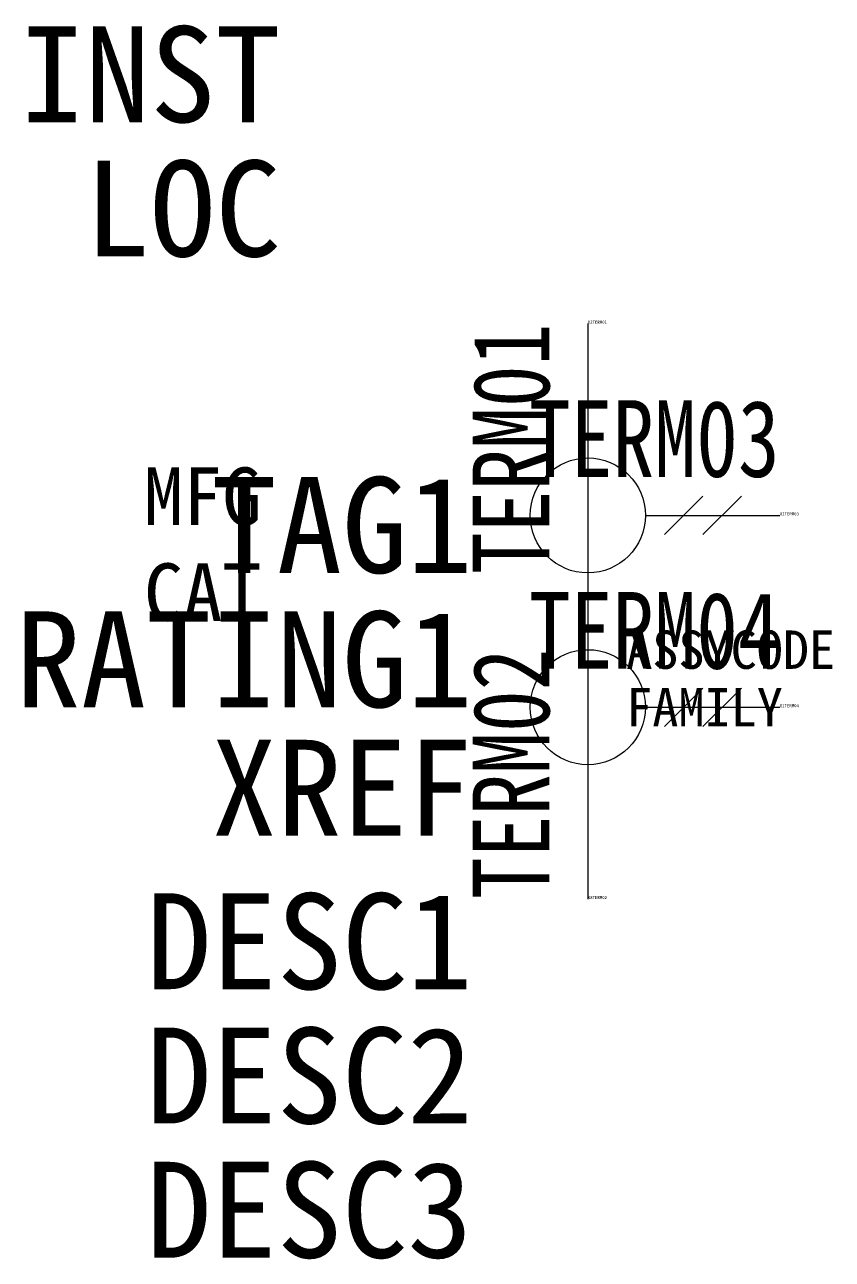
# Model space of a CAD drawing. Header units: millimetres. Extents: x -14.7 to 6.4, y -19.4 to 12.8.
import ezdxf
from ezdxf.enums import TextEntityAlignment as Align

# ---------------------------------------------------------------- set-up
doc = ezdxf.new("R2010")
doc.units = ezdxf.units.MM
doc.header["$LTSCALE"] = 12
doc.styles.add('WD_IEC', font='')
doc.styles.get('WD_IEC').set_extended_font_data('SimSun')

msp = doc.modelspace()

# ---------------------------------------------------------------- linework, layer by layer
for p, q in [((0, 5), (0, -10)), ((3, 0.5), (2, -0.5)), ((4, 0.5), (3, -0.5)), ((1.5, 0), (5, 0)), ((3, -4.5), (2, -5.5)), ((4, -4.5), (3, -5.5)), ((1.5, -5), (5, -5))]:
    msp.add_line(p, q)
for centre in [(0, 0), (0, -5)]:
    msp.add_circle(centre, 1.5)

# ---------------------------------------------------------------- texts
at = {"lineweight": 40, "style": 'WD_IEC'}
for tag, text, p in [('INST', '', (-8, 10.25)), ('LOC', '', (-8, 6.75)), ('TAG1', 'TA', (-3, -1.5)), ('RATING1', '', (-3, -5)), ('XREF', '', (-3, -8.35)), ('DESC1', '', (-3, -12.35)), ('DESC2', '', (-3, -15.85)), ('DESC3', '', (-3, -19.35))]:
    msp.add_attdef(tag, text=text, height=2.5, dxfattribs=at).set_placement(p, align=Align.RIGHT)
at = {"lineweight": 40, "style": 'WD_IEC', "width": 0.8}
msp.add_attdef('TERM01', text='', height=2, rotation=90, dxfattribs=at).set_placement((-1, 5), align=Align.RIGHT)
at = {"lineweight": 40, "style": 'WD_IEC', "flags": 1}
for tag, p, height in [('X2TERM01', (0, 5), 0.08), ('X1TERM03', (5, 0), 0.08), ('ASSYCODE', (1, -4), 1), ('FAMILY', (1, -5.5), 1), ('X1TERM04', (5, -5), 0.08), ('X8TERM02', (0, -10), 0.08)]:
    msp.add_attdef(tag, p, '', height=height, dxfattribs=at)
at = {"lineweight": 40, "style": 'WD_IEC', "width": 0.8}
for tag, p in [('TERM03', (5, 1.003)), ('TERM04', (5, -3.997))]:
    msp.add_attdef(tag, text='', height=2, dxfattribs=at).set_placement(p, align=Align.RIGHT)
at = {"lineweight": 40, "style": 'WD_IEC', "flags": 9}
for tag, p in [('MFG', (-8.5, -0.25)), ('CAT', (-8.5, -2.75))]:
    msp.add_attdef(tag, text='', height=1.5, dxfattribs=at).set_placement(p, align=Align.RIGHT)
at = {"lineweight": 40, "style": 'WD_IEC', "width": 0.8}
msp.add_attdef('TERM02', (-1, -10), '', height=2, rotation=90, dxfattribs=at)

doc.saveas('drawing.dxf')
